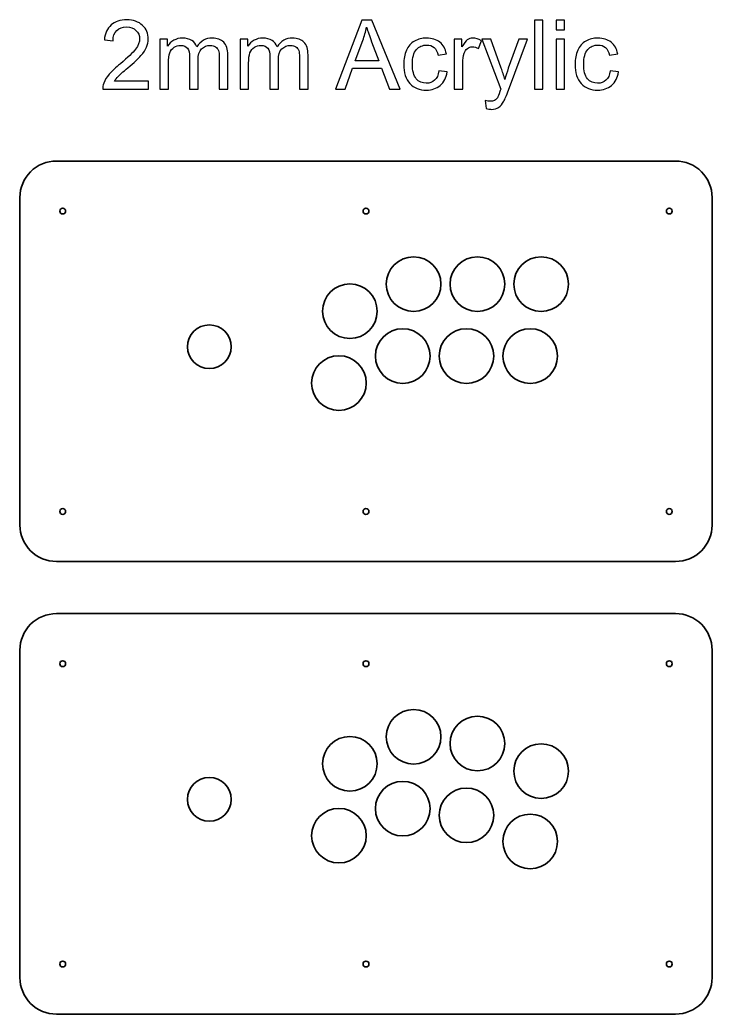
# Model space of a CAD drawing. Header units: millimetres. Extents: x 161 to 1941, y -1963 to 166.
# Drawn here: x 1556 to 1936, y -380 to 166 of the extents above; entities that cross this region are included whole.
import ezdxf

# ---------------------------------------------------------------- set-up
doc = ezdxf.new("R2010")
doc.units = ezdxf.units.MM
doc.header["$MEASUREMENT"] = 0
doc.layers.add('Layer 1', color=7, linetype='Continuous')

msp = doc.modelspace()

# ---------------------------------------------------------------- linework, layer by layer
at = {"layer": 'Layer 1', "color": 250, "lineweight": 35}
for centre, major_axis, ratio in [((1771.6895, 21.0714), (0, 15), 1), ((1806.6895, 21.0839), (0, 15), 1), ((1841.6895, 21.0714), (0, 15), 1), ((1736.6895, 6.2214), (0, 15), 1), ((1659.5395, -13.3287), (0, 12.0001), 0.99999167), ((1765.6895, -18.4161), (0, 15), 1), ((1800.6896, -18.4161), (0, 15), 1), ((1835.6895, -18.4161), (0, 15), 1), ((1730.6895, -33.2661), (0, 15), 1), ((1771.6895, -227.5617), (0, 15), 1), ((1806.6895, -231.3023), (0, 15), 1), ((1736.6895, -242.4117), (0, 15), 1), ((1841.6895, -246.4419), (0, 15), 1), ((1659.5395, -261.9618), (0, 12.0001), 0.99999167), ((1765.6895, -267.0492), (0, 15), 1), ((1800.6896, -270.7252), (0, 15), 1), ((1730.6895, -281.8992), (0, 15), 1), ((1835.6895, -285.071), (0, 15), 1)]:
    msp.add_ellipse(centre, major_axis=major_axis, ratio=ratio, dxfattribs=at)
at = {"layer": 'Layer 1', "color": 250}
for points, knots in [([(1626.0646, 132.6374), (1626.0646, 132.6374), (1626.0646, 128.1924), (1626.0646, 128.1924), (1626.0646, 128.1924), (1600.9821, 128.1924), (1600.9821, 128.1924), (1600.9468, 129.3125), (1601.132, 130.3884), (1601.5289, 131.4291), (1602.1727, 133.1313), (1603.2046, 134.8158), (1604.6245, 136.465), (1606.0444, 138.1143), (1608.0729, 140.0193), (1610.7099, 142.18), (1614.811, 145.5579), (1617.5979, 148.2302), (1619.0531, 150.2057), (1620.5172, 152.1813), (1621.2492, 154.051), (1621.2492, 155.8149), (1621.2492, 157.6582), (1620.5877, 159.2104), (1619.2648, 160.4804), (1617.9419, 161.7416), (1616.2133, 162.3766), (1614.0878, 162.3766), (1611.8388, 162.3766), (1610.0397, 161.7063), (1608.6903, 160.3658), (1607.3409, 159.034), (1606.6618, 157.1819), (1606.6442, 154.8095), (1606.6442, 154.8095), (1601.8817, 155.2857), (1601.8817, 155.2857), (1602.208, 158.8488), (1603.4427, 161.5652), (1605.577, 163.4349), (1607.7201, 165.3046), (1610.5865, 166.2395), (1614.1936, 166.2395), (1617.8272, 166.2395), (1620.7112, 165.2341), (1622.8279, 163.2144), (1624.9533, 161.1948), (1626.0117, 158.6901), (1626.0117, 155.7091), (1626.0117, 154.1921), (1625.703, 152.7017), (1625.0768, 151.2376), (1624.4595, 149.7648), (1623.4276, 148.2214), (1621.99, 146.5986), (1620.5436, 144.9846), (1618.1536, 142.7533), (1614.8198, 139.9311), (1612.024, 137.5851), (1610.2249, 135.9976), (1609.4311, 135.1598), (1608.6374, 134.3219), (1607.9847, 133.4841), (1607.4644, 132.6374), (1607.4644, 132.6374), (1626.0646, 132.6374), (1626.0646, 132.6374)], [0, 0, 0, 0, 0.04545455, 0.04545455, 0.04545455, 0.09090909, 0.09090909, 0.09090909, 0.13636364, 0.13636364, 0.13636364, 0.18181818, 0.18181818, 0.18181818, 0.22727273, 0.22727273, 0.22727273, 0.27272727, 0.27272727, 0.27272727, 0.31818182, 0.31818182, 0.31818182, 0.36363636, 0.36363636, 0.36363636, 0.40909091, 0.40909091, 0.40909091, 0.45454545, 0.45454545, 0.45454545, 0.5, 0.5, 0.5, 0.54545455, 0.54545455, 0.54545455, 0.59090909, 0.59090909, 0.59090909, 0.63636364, 0.63636364, 0.63636364, 0.68181818, 0.68181818, 0.68181818, 0.72727273, 0.72727273, 0.72727273, 0.77272727, 0.77272727, 0.77272727, 0.81818182, 0.81818182, 0.81818182, 0.86363636, 0.86363636, 0.86363636, 0.90909091, 0.90909091, 0.90909091, 0.95454545, 0.95454545, 0.95454545, 1, 1, 1, 1]), ([(1728.7406, 128.1924), (1728.7406, 128.1924), (1743.2751, 166.0808), (1743.2751, 166.0808), (1743.2751, 166.0808), (1748.7872, 166.0808), (1748.7872, 166.0808), (1748.7872, 166.0808), (1764.2125, 128.1924), (1764.2125, 128.1924), (1764.2125, 128.1924), (1758.5063, 128.1924), (1758.5063, 128.1924), (1758.5063, 128.1924), (1754.123, 139.6753), (1754.123, 139.6753), (1754.123, 139.6753), (1738.1686, 139.6753), (1738.1686, 139.6753), (1738.1686, 139.6753), (1734.0588, 128.1924), (1734.0588, 128.1924), (1734.0588, 128.1924), (1728.7406, 128.1924), (1728.7406, 128.1924)], [0, 0, 0, 0, 0.125, 0.125, 0.125, 0.25, 0.25, 0.25, 0.375, 0.375, 0.375, 0.5, 0.5, 0.5, 0.625, 0.625, 0.625, 0.75, 0.75, 0.75, 0.875, 0.875, 0.875, 1, 1, 1, 1]), ([(1838.04, 128.1924), (1838.04, 128.1924), (1838.04, 166.0808), (1838.04, 166.0808), (1838.04, 166.0808), (1842.6966, 166.0808), (1842.6966, 166.0808), (1842.6966, 166.0808), (1842.6966, 128.1924), (1842.6966, 128.1924), (1842.6966, 128.1924), (1838.04, 128.1924), (1838.04, 128.1924)], [0, 0, 0, 0, 0.25, 0.25, 0.25, 0.5, 0.5, 0.5, 0.75, 0.75, 0.75, 1, 1, 1, 1]), ([(1849.9021, 160.7891), (1849.9021, 160.7891), (1849.9021, 166.0808), (1849.9021, 166.0808), (1849.9021, 166.0808), (1854.5588, 166.0808), (1854.5588, 166.0808), (1854.5588, 166.0808), (1854.5588, 160.7891), (1854.5588, 160.7891), (1854.5588, 160.7891), (1849.9021, 160.7891), (1849.9021, 160.7891)], [0, 0, 0, 0, 0.25, 0.25, 0.25, 0.5, 0.5, 0.5, 0.75, 0.75, 0.75, 1, 1, 1, 1]), ([(1739.6415, 143.7499), (1739.6415, 143.7499), (1752.5531, 143.7499), (1752.5531, 143.7499), (1752.5531, 143.7499), (1748.602, 154.2539), (1748.602, 154.2539), (1747.4114, 157.4465), (1746.5118, 160.0835), (1745.8856, 162.1649), (1745.3653, 159.6955), (1744.6686, 157.2701), (1743.7954, 154.8712), (1743.7954, 154.8712), (1739.6415, 143.7499), (1739.6415, 143.7499)], [0, 0, 0, 0, 0.2, 0.2, 0.2, 0.4, 0.4, 0.4, 0.6, 0.6, 0.6, 0.8, 0.8, 0.8, 1, 1, 1, 1]), ([(1632.3705, 128.1924), (1632.3705, 128.1924), (1632.3705, 155.6562), (1632.3705, 155.6562), (1632.3705, 155.6562), (1636.5509, 155.6562), (1636.5509, 155.6562), (1636.5509, 155.6562), (1636.5509, 151.7756), (1636.5509, 151.7756), (1637.4064, 153.1162), (1638.5529, 154.201), (1639.9817, 155.0123), (1641.4104, 155.8326), (1643.0332, 156.2383), (1644.8588, 156.2383), (1646.8873, 156.2383), (1648.5542, 155.8149), (1649.8507, 154.9771), (1651.1471, 154.1304), (1652.0643, 152.9574), (1652.5935, 151.4405), (1654.7807, 154.6419), (1657.6118, 156.2383), (1661.1043, 156.2383), (1663.8383, 156.2383), (1665.9461, 155.4886), (1667.4102, 153.9805), (1668.883, 152.4723), (1669.6239, 150.1528), (1669.6239, 147.0219), (1669.6239, 147.0219), (1669.6239, 128.1924), (1669.6239, 128.1924), (1669.6239, 128.1924), (1664.9672, 128.1924), (1664.9672, 128.1924), (1664.9672, 128.1924), (1664.9672, 145.4785), (1664.9672, 145.4785), (1664.9672, 147.3306), (1664.8084, 148.6712), (1664.5086, 149.4914), (1664.2087, 150.3116), (1663.6619, 150.9642), (1662.8593, 151.4669), (1662.0656, 151.9696), (1661.1307, 152.2166), (1660.0636, 152.2166), (1658.1233, 152.2166), (1656.5182, 151.5728), (1655.2393, 150.2939), (1653.9605, 149.0063), (1653.3255, 146.9514), (1653.3255, 144.1291), (1653.3255, 144.1291), (1653.3255, 128.1924), (1653.3255, 128.1924), (1653.3255, 128.1924), (1648.6688, 128.1924), (1648.6688, 128.1924), (1648.6688, 128.1924), (1648.6688, 146.0165), (1648.6688, 146.0165), (1648.6688, 148.0803), (1648.2896, 149.6325), (1647.5311, 150.6644), (1646.7727, 151.6962), (1645.5291, 152.2166), (1643.8093, 152.2166), (1642.504, 152.2166), (1641.2958, 151.8726), (1640.1845, 151.1847), (1639.0733, 150.4968), (1638.2707, 149.4914), (1637.768, 148.1596), (1637.2741, 146.8367), (1637.0272, 144.9229), (1637.0272, 142.427), (1637.0272, 142.427), (1637.0272, 128.1924), (1637.0272, 128.1924), (1637.0272, 128.1924), (1632.3705, 128.1924), (1632.3705, 128.1924)], [0, 0, 0, 0, 0.03571429, 0.03571429, 0.03571429, 0.07142857, 0.07142857, 0.07142857, 0.10714286, 0.10714286, 0.10714286, 0.14285714, 0.14285714, 0.14285714, 0.17857143, 0.17857143, 0.17857143, 0.21428571, 0.21428571, 0.21428571, 0.25, 0.25, 0.25, 0.28571429, 0.28571429, 0.28571429, 0.32142857, 0.32142857, 0.32142857, 0.35714286, 0.35714286, 0.35714286, 0.39285714, 0.39285714, 0.39285714, 0.42857143, 0.42857143, 0.42857143, 0.46428571, 0.46428571, 0.46428571, 0.5, 0.5, 0.5, 0.53571429, 0.53571429, 0.53571429, 0.57142857, 0.57142857, 0.57142857, 0.60714286, 0.60714286, 0.60714286, 0.64285714, 0.64285714, 0.64285714, 0.67857143, 0.67857143, 0.67857143, 0.71428571, 0.71428571, 0.71428571, 0.75, 0.75, 0.75, 0.78571429, 0.78571429, 0.78571429, 0.82142857, 0.82142857, 0.82142857, 0.85714286, 0.85714286, 0.85714286, 0.89285714, 0.89285714, 0.89285714, 0.92857143, 0.92857143, 0.92857143, 0.96428571, 0.96428571, 0.96428571, 1, 1, 1, 1]), ([(1676.4501, 128.1924), (1676.4501, 128.1924), (1676.4501, 155.6562), (1676.4501, 155.6562), (1676.4501, 155.6562), (1680.6305, 155.6562), (1680.6305, 155.6562), (1680.6305, 155.6562), (1680.6305, 151.7756), (1680.6305, 151.7756), (1681.486, 153.1162), (1682.6325, 154.201), (1684.0613, 155.0123), (1685.49, 155.8326), (1687.1128, 156.2383), (1688.9384, 156.2383), (1690.9669, 156.2383), (1692.6338, 155.8149), (1693.9303, 154.9771), (1695.2267, 154.1304), (1696.1439, 152.9574), (1696.6731, 151.4405), (1698.8603, 154.6419), (1701.6914, 156.2383), (1705.1839, 156.2383), (1707.9179, 156.2383), (1710.0257, 155.4886), (1711.4898, 153.9805), (1712.9626, 152.4723), (1713.7035, 150.1528), (1713.7035, 147.0219), (1713.7035, 147.0219), (1713.7035, 128.1924), (1713.7035, 128.1924), (1713.7035, 128.1924), (1709.0468, 128.1924), (1709.0468, 128.1924), (1709.0468, 128.1924), (1709.0468, 145.4785), (1709.0468, 145.4785), (1709.0468, 147.3306), (1708.888, 148.6712), (1708.5882, 149.4914), (1708.2883, 150.3116), (1707.7415, 150.9642), (1706.9389, 151.4669), (1706.1452, 151.9696), (1705.2103, 152.2166), (1704.1432, 152.2166), (1702.2029, 152.2166), (1700.5978, 151.5728), (1699.3189, 150.2939), (1698.0401, 149.0063), (1697.4051, 146.9514), (1697.4051, 144.1291), (1697.4051, 144.1291), (1697.4051, 128.1924), (1697.4051, 128.1924), (1697.4051, 128.1924), (1692.7484, 128.1924), (1692.7484, 128.1924), (1692.7484, 128.1924), (1692.7484, 146.0165), (1692.7484, 146.0165), (1692.7484, 148.0803), (1692.3692, 149.6325), (1691.6107, 150.6644), (1690.8523, 151.6962), (1689.6087, 152.2166), (1687.8889, 152.2166), (1686.5836, 152.2166), (1685.3754, 151.8726), (1684.2641, 151.1847), (1683.1529, 150.4968), (1682.3503, 149.4914), (1681.8476, 148.1596), (1681.3537, 146.8367), (1681.1068, 144.9229), (1681.1068, 142.427), (1681.1068, 142.427), (1681.1068, 128.1924), (1681.1068, 128.1924), (1681.1068, 128.1924), (1676.4501, 128.1924), (1676.4501, 128.1924)], [0, 0, 0, 0, 0.03571429, 0.03571429, 0.03571429, 0.07142857, 0.07142857, 0.07142857, 0.10714286, 0.10714286, 0.10714286, 0.14285714, 0.14285714, 0.14285714, 0.17857143, 0.17857143, 0.17857143, 0.21428571, 0.21428571, 0.21428571, 0.25, 0.25, 0.25, 0.28571429, 0.28571429, 0.28571429, 0.32142857, 0.32142857, 0.32142857, 0.35714286, 0.35714286, 0.35714286, 0.39285714, 0.39285714, 0.39285714, 0.42857143, 0.42857143, 0.42857143, 0.46428571, 0.46428571, 0.46428571, 0.5, 0.5, 0.5, 0.53571429, 0.53571429, 0.53571429, 0.57142857, 0.57142857, 0.57142857, 0.60714286, 0.60714286, 0.60714286, 0.64285714, 0.64285714, 0.64285714, 0.67857143, 0.67857143, 0.67857143, 0.71428571, 0.71428571, 0.71428571, 0.75, 0.75, 0.75, 0.78571429, 0.78571429, 0.78571429, 0.82142857, 0.82142857, 0.82142857, 0.85714286, 0.85714286, 0.85714286, 0.89285714, 0.89285714, 0.89285714, 0.92857143, 0.92857143, 0.92857143, 0.96428571, 0.96428571, 0.96428571, 1, 1, 1, 1]), ([(1785.5467, 138.2466), (1785.5467, 138.2466), (1790.0975, 137.6116), (1790.0975, 137.6116), (1789.5948, 134.4807), (1788.3248, 132.0377), (1786.2699, 130.265), (1784.2149, 128.4923), (1781.6837, 127.6103), (1778.694, 127.6103), (1774.9457, 127.6103), (1771.9294, 128.8362), (1769.654, 131.288), (1767.3698, 133.7398), (1766.2321, 137.25), (1766.2321, 141.8184), (1766.2321, 144.7818), (1766.726, 147.3659), (1767.7049, 149.5884), (1768.6839, 151.8021), (1770.1744, 153.4689), (1772.1852, 154.5714), (1774.1872, 155.6826), (1776.3656, 156.2383), (1778.7292, 156.2383), (1781.7014, 156.2383), (1784.1444, 155.4886), (1786.0317, 153.9805), (1787.9279, 152.4723), (1789.145, 150.3292), (1789.6742, 147.5599), (1789.6742, 147.5599), (1785.1762, 146.872), (1785.1762, 146.872), (1784.7441, 148.7153), (1783.9856, 150.0999), (1782.8832, 151.0348), (1781.7896, 151.9608), (1780.4667, 152.4282), (1778.9144, 152.4282), (1776.5685, 152.4282), (1774.6635, 151.5904), (1773.1906, 149.9147), (1771.7266, 148.2302), (1770.9946, 145.5844), (1770.9946, 141.9507), (1770.9946, 138.2642), (1771.7001, 135.5919), (1773.1112, 133.925), (1774.5312, 132.2582), (1776.3744, 131.4203), (1778.641, 131.4203), (1780.4755, 131.4203), (1782.0012, 131.9759), (1783.2183, 133.096), (1784.4442, 134.2073), (1785.2203, 135.9271), (1785.5467, 138.2466)], [0, 0, 0, 0, 0.05263158, 0.05263158, 0.05263158, 0.10526316, 0.10526316, 0.10526316, 0.15789474, 0.15789474, 0.15789474, 0.21052632, 0.21052632, 0.21052632, 0.26315789, 0.26315789, 0.26315789, 0.31578947, 0.31578947, 0.31578947, 0.36842105, 0.36842105, 0.36842105, 0.42105263, 0.42105263, 0.42105263, 0.47368421, 0.47368421, 0.47368421, 0.52631579, 0.52631579, 0.52631579, 0.57894737, 0.57894737, 0.57894737, 0.63157895, 0.63157895, 0.63157895, 0.68421053, 0.68421053, 0.68421053, 0.73684211, 0.73684211, 0.73684211, 0.78947368, 0.78947368, 0.78947368, 0.84210526, 0.84210526, 0.84210526, 0.89473684, 0.89473684, 0.89473684, 0.94736842, 0.94736842, 0.94736842, 1, 1, 1, 1]), ([(1794.0133, 128.1924), (1794.0133, 128.1924), (1794.0133, 155.6562), (1794.0133, 155.6562), (1794.0133, 155.6562), (1798.1937, 155.6562), (1798.1937, 155.6562), (1798.1937, 155.6562), (1798.1937, 151.4493), (1798.1937, 151.4493), (1799.2609, 153.3984), (1800.2486, 154.686), (1801.157, 155.3034), (1802.0654, 155.9296), (1803.062, 156.2383), (1804.1468, 156.2383), (1805.7167, 156.2383), (1807.313, 155.7444), (1808.9358, 154.7654), (1808.9358, 154.7654), (1807.2777, 150.4703), (1807.2777, 150.4703), (1806.1488, 151.1053), (1805.02, 151.4228), (1803.8911, 151.4228), (1802.8768, 151.4228), (1801.9684, 151.1142), (1801.1659, 150.5056), (1800.3633, 149.8971), (1799.79, 149.0504), (1799.4461, 147.9656), (1798.9257, 146.3164), (1798.67, 144.5084), (1798.67, 142.5416), (1798.67, 142.5416), (1798.67, 128.1924), (1798.67, 128.1924), (1798.67, 128.1924), (1794.0133, 128.1924), (1794.0133, 128.1924)], [0, 0, 0, 0, 0.07692308, 0.07692308, 0.07692308, 0.15384615, 0.15384615, 0.15384615, 0.23076923, 0.23076923, 0.23076923, 0.30769231, 0.30769231, 0.30769231, 0.38461538, 0.38461538, 0.38461538, 0.46153846, 0.46153846, 0.46153846, 0.53846154, 0.53846154, 0.53846154, 0.61538462, 0.61538462, 0.61538462, 0.69230769, 0.69230769, 0.69230769, 0.76923077, 0.76923077, 0.76923077, 0.84615385, 0.84615385, 0.84615385, 0.92307692, 0.92307692, 0.92307692, 1, 1, 1, 1]), ([(1811.4758, 117.6355), (1811.4758, 117.6355), (1810.9467, 121.9394), (1810.9467, 121.9394), (1811.9697, 121.666), (1812.8517, 121.5249), (1813.6101, 121.5249), (1814.6508, 121.5249), (1815.4799, 121.7013), (1816.0972, 122.0452), (1816.7234, 122.3892), (1817.2349, 122.8743), (1817.6318, 123.4916), (1817.9229, 123.9591), (1818.3991, 125.1144), (1819.0517, 126.9665), (1819.1399, 127.2223), (1819.2722, 127.6015), (1819.4663, 128.1042), (1819.4663, 128.1042), (1809.0417, 155.6562), (1809.0417, 155.6562), (1809.0417, 155.6562), (1814.0158, 155.6562), (1814.0158, 155.6562), (1814.0158, 155.6562), (1819.7485, 139.7988), (1819.7485, 139.7988), (1820.4981, 137.7968), (1821.1596, 135.6801), (1821.7505, 133.4576), (1822.2885, 135.5478), (1822.9235, 137.6116), (1823.6643, 139.64), (1823.6643, 139.64), (1829.5204, 155.6562), (1829.5204, 155.6562), (1829.5204, 155.6562), (1834.1683, 155.6562), (1834.1683, 155.6562), (1834.1683, 155.6562), (1823.7878, 127.7161), (1823.7878, 127.7161), (1822.6677, 124.7087), (1821.7946, 122.645), (1821.1684, 121.5073), (1820.3394, 119.9815), (1819.3869, 118.8614), (1818.3197, 118.147), (1817.2438, 117.4327), (1815.9649, 117.0799), (1814.4833, 117.0799), (1813.5837, 117.0799), (1812.5783, 117.2651), (1811.4758, 117.6355)], [0, 0, 0, 0, 0.05555556, 0.05555556, 0.05555556, 0.11111111, 0.11111111, 0.11111111, 0.16666667, 0.16666667, 0.16666667, 0.22222222, 0.22222222, 0.22222222, 0.27777778, 0.27777778, 0.27777778, 0.33333333, 0.33333333, 0.33333333, 0.38888889, 0.38888889, 0.38888889, 0.44444444, 0.44444444, 0.44444444, 0.5, 0.5, 0.5, 0.55555556, 0.55555556, 0.55555556, 0.61111111, 0.61111111, 0.61111111, 0.66666667, 0.66666667, 0.66666667, 0.72222222, 0.72222222, 0.72222222, 0.77777778, 0.77777778, 0.77777778, 0.83333333, 0.83333333, 0.83333333, 0.88888889, 0.88888889, 0.88888889, 0.94444444, 0.94444444, 0.94444444, 1, 1, 1, 1]), ([(1849.9021, 128.1924), (1849.9021, 128.1924), (1849.9021, 155.6562), (1849.9021, 155.6562), (1849.9021, 155.6562), (1854.5588, 155.6562), (1854.5588, 155.6562), (1854.5588, 155.6562), (1854.5588, 128.1924), (1854.5588, 128.1924), (1854.5588, 128.1924), (1849.9021, 128.1924), (1849.9021, 128.1924)], [0, 0, 0, 0, 0.25, 0.25, 0.25, 0.5, 0.5, 0.5, 0.75, 0.75, 0.75, 1, 1, 1, 1]), ([(1879.5972, 138.2466), (1879.5972, 138.2466), (1884.148, 137.6116), (1884.148, 137.6116), (1883.6453, 134.4807), (1882.3753, 132.0377), (1880.3204, 130.265), (1878.2654, 128.4923), (1875.7342, 127.6103), (1872.7445, 127.6103), (1868.9962, 127.6103), (1865.9799, 128.8362), (1863.7045, 131.288), (1861.4203, 133.7398), (1860.2826, 137.25), (1860.2826, 141.8184), (1860.2826, 144.7818), (1860.7765, 147.3659), (1861.7554, 149.5884), (1862.7344, 151.8021), (1864.2249, 153.4689), (1866.2357, 154.5714), (1868.2377, 155.6826), (1870.4161, 156.2383), (1872.7797, 156.2383), (1875.7519, 156.2383), (1878.1949, 155.4886), (1880.0822, 153.9805), (1881.9784, 152.4723), (1883.1955, 150.3292), (1883.7247, 147.5599), (1883.7247, 147.5599), (1879.2267, 146.872), (1879.2267, 146.872), (1878.7946, 148.7153), (1878.0361, 150.0999), (1876.9337, 151.0348), (1875.8401, 151.9608), (1874.5172, 152.4282), (1872.9649, 152.4282), (1870.619, 152.4282), (1868.714, 151.5904), (1867.2411, 149.9147), (1865.7771, 148.2302), (1865.0451, 145.5844), (1865.0451, 141.9507), (1865.0451, 138.2642), (1865.7506, 135.5919), (1867.1617, 133.925), (1868.5817, 132.2582), (1870.4249, 131.4203), (1872.6915, 131.4203), (1874.526, 131.4203), (1876.0517, 131.9759), (1877.2688, 133.096), (1878.4947, 134.2073), (1879.2708, 135.9271), (1879.5972, 138.2466)], [0, 0, 0, 0, 0.05263158, 0.05263158, 0.05263158, 0.10526316, 0.10526316, 0.10526316, 0.15789474, 0.15789474, 0.15789474, 0.21052632, 0.21052632, 0.21052632, 0.26315789, 0.26315789, 0.26315789, 0.31578947, 0.31578947, 0.31578947, 0.36842105, 0.36842105, 0.36842105, 0.42105263, 0.42105263, 0.42105263, 0.47368421, 0.47368421, 0.47368421, 0.52631579, 0.52631579, 0.52631579, 0.57894737, 0.57894737, 0.57894737, 0.63157895, 0.63157895, 0.63157895, 0.68421053, 0.68421053, 0.68421053, 0.73684211, 0.73684211, 0.73684211, 0.78947368, 0.78947368, 0.78947368, 0.84210526, 0.84210526, 0.84210526, 0.89473684, 0.89473684, 0.89473684, 0.94736842, 0.94736842, 0.94736842, 1, 1, 1, 1])]:
    msp.add_open_spline(points, degree=3, knots=knots, dxfattribs=at)
at = {"layer": 'Layer 1', "lineweight": 35}
for points, knots in [([(1575.5313, -131.2872), (1575.5313, -131.2872), (1915.5313, -131.2872), (1915.5313, -131.2872), (1920.839, -131.2838), (1925.928, -129.1721), (1929.6787, -125.4166), (1933.4294, -121.6612), (1935.5347, -116.5948), (1935.5313, -111.2872), (1935.5313, -111.2872), (1935.5313, 68.7128), (1935.5313, 68.7128), (1935.528, 74.0205), (1933.4163, 79.1095), (1929.6608, 82.8602), (1925.9053, 86.6109), (1920.839, 88.7162), (1915.5313, 88.7128), (1915.5313, 88.7128), (1575.5313, 88.7128), (1575.5313, 88.7128), (1570.2236, 88.7095), (1565.1347, 86.5978), (1561.3839, 82.8423), (1557.6332, 79.0869), (1555.528, 74.0205), (1555.5313, 68.7128), (1555.5313, 68.7128), (1555.5313, -111.2872), (1555.5313, -111.2872), (1555.5347, -116.5948), (1557.6463, -121.6838), (1561.4018, -125.4345), (1565.1573, -129.1852), (1570.2236, -131.2905), (1575.5313, -131.2872)], [0, 0, 0, 0, 0.08333333, 0.08333333, 0.08333333, 0.16666667, 0.16666667, 0.16666667, 0.25, 0.25, 0.25, 0.33333333, 0.33333333, 0.33333333, 0.41666667, 0.41666667, 0.41666667, 0.5, 0.5, 0.5, 0.58333333, 0.58333333, 0.58333333, 0.66666667, 0.66666667, 0.66666667, 0.75, 0.75, 0.75, 0.83333333, 0.83333333, 0.83333333, 0.91666667, 0.91666667, 0.91666667, 1, 1, 1, 1]), ([(1580.6312, 61.2128), (1580.6312, 62.0965), (1579.9149, 62.8128), (1579.0312, 62.8128), (1578.1475, 62.8128), (1577.4312, 62.0965), (1577.4312, 61.2128), (1577.4312, 60.3291), (1578.1475, 59.6128), (1579.0312, 59.6128), (1579.9149, 59.6128), (1580.6312, 60.3291), (1580.6312, 61.2128)], [0, 0, 0, 0, 0.25, 0.25, 0.25, 0.5, 0.5, 0.5, 0.75, 0.75, 0.75, 1, 1, 1, 1]), ([(1747.1313, 61.2128), (1747.1313, 62.0965), (1746.415, 62.8128), (1745.5313, 62.8128), (1744.6476, 62.8128), (1743.9313, 62.0965), (1743.9313, 61.2128), (1743.9313, 60.3291), (1744.6476, 59.6128), (1745.5313, 59.6128), (1746.415, 59.6128), (1747.1313, 60.3291), (1747.1313, 61.2128)], [0, 0, 0, 0, 0.25, 0.25, 0.25, 0.5, 0.5, 0.5, 0.75, 0.75, 0.75, 1, 1, 1, 1]), ([(1913.6312, 61.2128), (1913.6312, 62.0965), (1912.9149, 62.8128), (1912.0312, 62.8128), (1911.1475, 62.8128), (1910.4312, 62.0965), (1910.4312, 61.2128), (1910.4312, 60.3291), (1911.1475, 59.6128), (1912.0312, 59.6128), (1912.9149, 59.6128), (1913.6312, 60.3291), (1913.6312, 61.2128)], [0, 0, 0, 0, 0.25, 0.25, 0.25, 0.5, 0.5, 0.5, 0.75, 0.75, 0.75, 1, 1, 1, 1]), ([(1580.6312, -103.7872), (1580.6312, -102.9035), (1579.9149, -102.1872), (1579.0312, -102.1872), (1578.1475, -102.1872), (1577.4312, -102.9035), (1577.4312, -103.7872), (1577.4312, -104.6709), (1578.1475, -105.3872), (1579.0312, -105.3872), (1579.9149, -105.3872), (1580.6312, -104.6709), (1580.6312, -103.7872)], [0, 0, 0, 0, 0.25, 0.25, 0.25, 0.5, 0.5, 0.5, 0.75, 0.75, 0.75, 1, 1, 1, 1]), ([(1747.1313, -103.7872), (1747.1313, -102.9035), (1746.415, -102.1872), (1745.5313, -102.1872), (1744.6476, -102.1872), (1743.9313, -102.9035), (1743.9313, -103.7872), (1743.9313, -104.6709), (1744.6476, -105.3872), (1745.5313, -105.3872), (1746.415, -105.3872), (1747.1313, -104.6709), (1747.1313, -103.7872)], [0, 0, 0, 0, 0.25, 0.25, 0.25, 0.5, 0.5, 0.5, 0.75, 0.75, 0.75, 1, 1, 1, 1]), ([(1913.6312, -103.7872), (1913.6312, -102.9035), (1912.9149, -102.1872), (1912.0312, -102.1872), (1911.1475, -102.1872), (1910.4312, -102.9035), (1910.4312, -103.7872), (1910.4312, -104.6709), (1911.1475, -105.3872), (1912.0312, -105.3872), (1912.9149, -105.3872), (1913.6312, -104.6709), (1913.6312, -103.7872)], [0, 0, 0, 0, 0.25, 0.25, 0.25, 0.5, 0.5, 0.5, 0.75, 0.75, 0.75, 1, 1, 1, 1]), ([(1575.5313, -379.9203), (1575.5313, -379.9203), (1915.5313, -379.9203), (1915.5313, -379.9203), (1920.839, -379.9169), (1925.928, -377.8052), (1929.6787, -374.0497), (1933.4294, -370.2943), (1935.5347, -365.2279), (1935.5313, -359.9203), (1935.5313, -359.9203), (1935.5313, -179.9203), (1935.5313, -179.9203), (1935.528, -174.6126), (1933.4163, -169.5236), (1929.6608, -165.7729), (1925.9053, -162.0222), (1920.839, -159.9169), (1915.5313, -159.9203), (1915.5313, -159.9203), (1575.5313, -159.9203), (1575.5313, -159.9203), (1570.2236, -159.9236), (1565.1347, -162.0353), (1561.3839, -165.7908), (1557.6332, -169.5462), (1555.528, -174.6126), (1555.5313, -179.9203), (1555.5313, -179.9203), (1555.5313, -359.9203), (1555.5313, -359.9203), (1555.5347, -365.2279), (1557.6463, -370.3169), (1561.4018, -374.0676), (1565.1573, -377.8183), (1570.2236, -379.9236), (1575.5313, -379.9203)], [0, 0, 0, 0, 0.08333333, 0.08333333, 0.08333333, 0.16666667, 0.16666667, 0.16666667, 0.25, 0.25, 0.25, 0.33333333, 0.33333333, 0.33333333, 0.41666667, 0.41666667, 0.41666667, 0.5, 0.5, 0.5, 0.58333333, 0.58333333, 0.58333333, 0.66666667, 0.66666667, 0.66666667, 0.75, 0.75, 0.75, 0.83333333, 0.83333333, 0.83333333, 0.91666667, 0.91666667, 0.91666667, 1, 1, 1, 1]), ([(1580.6312, -187.4203), (1580.6312, -186.5366), (1579.9149, -185.8203), (1579.0312, -185.8203), (1578.1475, -185.8203), (1577.4312, -186.5366), (1577.4312, -187.4203), (1577.4312, -188.304), (1578.1475, -189.0203), (1579.0312, -189.0203), (1579.9149, -189.0203), (1580.6312, -188.304), (1580.6312, -187.4203)], [0, 0, 0, 0, 0.25, 0.25, 0.25, 0.5, 0.5, 0.5, 0.75, 0.75, 0.75, 1, 1, 1, 1]), ([(1747.1313, -187.4203), (1747.1313, -186.5366), (1746.415, -185.8203), (1745.5313, -185.8203), (1744.6476, -185.8203), (1743.9313, -186.5366), (1743.9313, -187.4203), (1743.9313, -188.304), (1744.6476, -189.0203), (1745.5313, -189.0203), (1746.415, -189.0203), (1747.1313, -188.304), (1747.1313, -187.4203)], [0, 0, 0, 0, 0.25, 0.25, 0.25, 0.5, 0.5, 0.5, 0.75, 0.75, 0.75, 1, 1, 1, 1]), ([(1913.6312, -187.4203), (1913.6312, -186.5366), (1912.9149, -185.8203), (1912.0312, -185.8203), (1911.1475, -185.8203), (1910.4312, -186.5366), (1910.4312, -187.4203), (1910.4312, -188.304), (1911.1475, -189.0203), (1912.0312, -189.0203), (1912.9149, -189.0203), (1913.6312, -188.304), (1913.6312, -187.4203)], [0, 0, 0, 0, 0.25, 0.25, 0.25, 0.5, 0.5, 0.5, 0.75, 0.75, 0.75, 1, 1, 1, 1]), ([(1580.6312, -352.4203), (1580.6312, -351.5366), (1579.9149, -350.8203), (1579.0312, -350.8203), (1578.1475, -350.8203), (1577.4312, -351.5366), (1577.4312, -352.4203), (1577.4312, -353.304), (1578.1475, -354.0203), (1579.0312, -354.0203), (1579.9149, -354.0203), (1580.6312, -353.304), (1580.6312, -352.4203)], [0, 0, 0, 0, 0.25, 0.25, 0.25, 0.5, 0.5, 0.5, 0.75, 0.75, 0.75, 1, 1, 1, 1]), ([(1747.1313, -352.4203), (1747.1313, -351.5366), (1746.415, -350.8203), (1745.5313, -350.8203), (1744.6476, -350.8203), (1743.9313, -351.5366), (1743.9313, -352.4203), (1743.9313, -353.304), (1744.6476, -354.0203), (1745.5313, -354.0203), (1746.415, -354.0203), (1747.1313, -353.304), (1747.1313, -352.4203)], [0, 0, 0, 0, 0.25, 0.25, 0.25, 0.5, 0.5, 0.5, 0.75, 0.75, 0.75, 1, 1, 1, 1]), ([(1913.6312, -352.4203), (1913.6312, -351.5366), (1912.9149, -350.8203), (1912.0312, -350.8203), (1911.1475, -350.8203), (1910.4312, -351.5366), (1910.4312, -352.4203), (1910.4312, -353.304), (1911.1475, -354.0203), (1912.0312, -354.0203), (1912.9149, -354.0203), (1913.6312, -353.304), (1913.6312, -352.4203)], [0, 0, 0, 0, 0.25, 0.25, 0.25, 0.5, 0.5, 0.5, 0.75, 0.75, 0.75, 1, 1, 1, 1])]:
    msp.add_open_spline(points, degree=3, knots=knots, dxfattribs=at)

doc.saveas('drawing.dxf')
